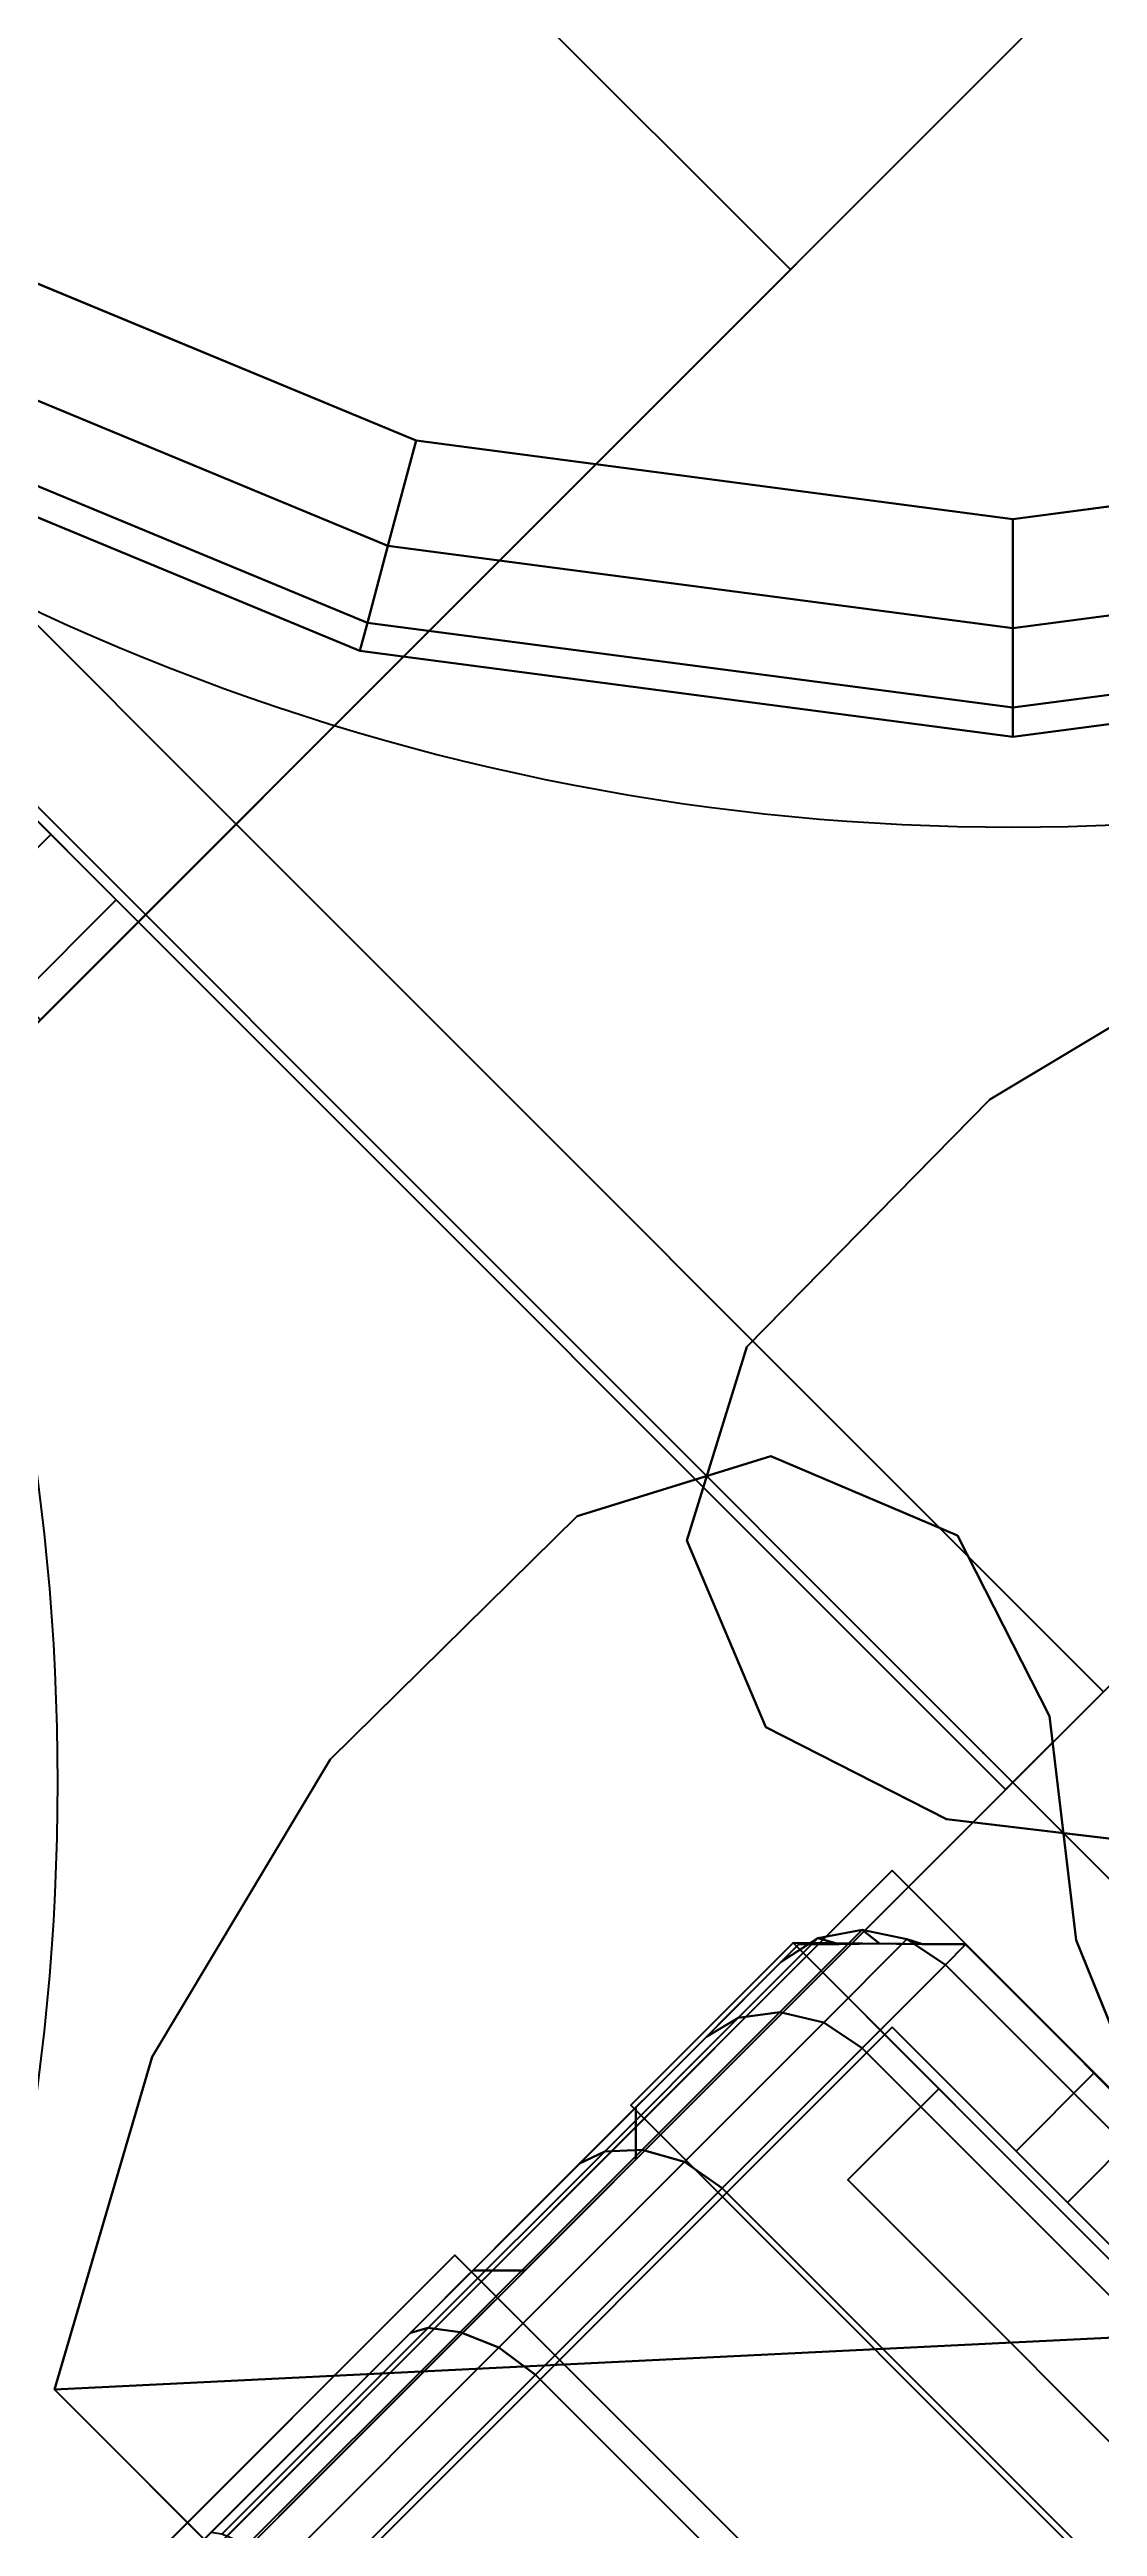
# Model space of a CAD drawing. Extents: x -170 to 1783, y -20 to 1205.
# Drawn here: x 136.62 to 137.188, y 306.369 to 307.711 of the extents above; entities that cross this region are included whole.
import ezdxf
from ezdxf.enums import TextEntityAlignment as Align

# ---------------------------------------------------------------- set-up
doc = ezdxf.new("R2010")
doc.units = 0
doc.header["$LTSCALE"] = 96
doc.header["$MEASUREMENT"] = 0
for name, color, linetype in [('A-FURN-3-PANEL-RACE', 7, 'Continuous'), ('A-FURN-3-PANEL-TOPCAP', 7, 'Continuous'), ('A-FURN-3-PANEL-TRIM', 7, 'Continuous'), ('A-FURN-3-WKSF-BRACKET', 7, 'Continuous'), ('A-FURN-3-WKSF-TOP', 7, 'Continuous'), ('A-FURN-3-WKSF-TRIM', 7, 'Continuous'), ('A-FURN-P-PNLS', 7, 'Continuous'), ('A-FURN-P-WKSF', 7, 'Continuous'), ('A-FURN-P-WKSF-SUPPORT', 7, 'Continuous'), ('MAIN_FURN', 7, 'Continuous'), ('MAIN_PANEL', 7, 'Continuous'), ('MAIN_WKSURF', 7, 'Continuous'), ('MAIN_WRKSFC-SUPP', 7, 'Continuous')]:
    doc.layers.add(name, color=color, linetype=linetype)

# ---------------------------------------------------------------- blocks, each defined once
blk = doc.blocks.new('EC-EFP-444')
at = {"layer": 'A-FURN-3-PANEL-TRIM', "color": 60, "linetype": 'Continuous'}
for points, invisible_edges in [([(-0.0735, 2.1159, 3.8013), (0.6, 2.1348, 3.8013), (0.065, 2.269, 3.8013), (-0.0322, 2.2178, 3.8013)], 3), ([(-0.0735, 2.1159, 4.013), (-0.0322, 2.2178, 4.013), (0.065, 2.269, 4.013), (0.6, 2.1348, 4.013)], 12), ([(0.065, 2.269, 3.8013), (0.6, 2.1348, 3.8013), (0.4351, 2.2249, 3.8013), (0.2529, 2.2706, 3.8013)], 1), ([(0.065, 2.269, 4.013), (0.2529, 2.2706, 4.013), (0.4351, 2.2249, 4.013), (0.6, 2.1348, 4.013)], 8), ([(0.0361, 1.9153, 3.8013), (0.6, 2.1348, 3.8013), (-0.0735, 2.1159, 3.8013), (-0.0395, 2.0114, 3.8013)], 3), ([(0.0361, 1.9153, 4.013), (-0.0395, 2.0114, 4.013), (-0.0735, 2.1159, 4.013), (0.6, 2.1348, 4.013)], 12)]:
    blk.add_3dface(points, dxfattribs=dict(at, invisible_edges=invisible_edges))
for points in [[(-0.0322, 2.2178, 3.8013), (0.065, 2.269, 3.8013), (0.065, 2.269, 4.013), (-0.0322, 2.2178, 4.013)], [(0.065, 2.269, 3.8013), (0.2529, 2.2706, 3.8013), (0.2529, 2.2706, 4.013), (0.065, 2.269, 4.013)], [(0.2529, 2.2706, 3.8013), (0.4351, 2.2249, 3.8013), (0.4351, 2.2249, 4.013), (0.2529, 2.2706, 4.013)], [(-0.0735, 2.1159, 3.8013), (-0.0322, 2.2178, 3.8013), (-0.0322, 2.2178, 4.013), (-0.0735, 2.1159, 4.013)], [(-0.0395, 2.0114, 3.8013), (-0.0735, 2.1159, 3.8013), (-0.0735, 2.1159, 4.013), (-0.0395, 2.0114, 4.013)], [(0.0361, 1.9153, 3.8013), (-0.0395, 2.0114, 3.8013), (-0.0395, 2.0114, 4.013), (0.0361, 1.9153, 4.013)]]:
    blk.add_3dface(points, dxfattribs=at)
at = {"layer": 'A-FURN-P-PNLS', "color": 60, "linetype": 'Continuous'}
for p, q in [((0, 0), (0, 2)), ((0, 2), (48, 2))]:
    blk.add_line(p, q, dxfattribs=at)
at = {"layer": 'MAIN_PANEL', "color": 7, "linetype": 'Continuous'}
for p in [(0, 2), (0, 2, 43.663), (0, 2)]:
    blk.add_point(p, dxfattribs=at)
blk = doc.blocks.new('EC-EFP-456')
at = {"layer": 'A-FURN-3-PANEL-RACE', "color": 40, "linetype": 'Continuous'}
for points, invisible_edges in [([(0.08, 2.0125, 3.515), (0.08, 2.0125, 0.3963), (47.92, 2.0125, 0.3963), (47.92, 2.0125, 3.515)], 8), ([(47.5, 1.5745, 0.3963), (47.92, 1.5745, 0.3963), (47.92, 2.0125, 0.3963), (0.08, 2.0125, 0.3963)], 8), ([(47.86, 1.9525, 3.515), (47.4, 1.9525, 3.515), (47.4, 2.0125, 3.515), (47.92, 2.0125, 3.515)], 8), ([(47.86, 1.5745, 3.515), (47.86, 1.9525, 3.515), (47.92, 2.0125, 3.515), (47.92, 1.5745, 3.515)], 2), ([(47.92, 1.8575, 3.1951), (47.92, 2.0125, 3.515), (47.92, 2.0125, 0.3963), (47.92, 1.8575, 1.4986)], 5), ([(47.92, 1.8181, 1.4986), (47.92, 1.8575, 1.4986), (47.92, 2.0125, 0.3963), (47.92, 1.5745, 0.3963)], 10), ([(47.92, 1.5745, 3.245), (47.92, 1.5745, 3.515), (47.92, 2.0125, 3.515), (47.92, 1.8575, 3.1951)], 4), ([(47.86, 1.9525, 0.4563), (0.14, 1.9525, 0.4563), (0.14, 1.9525, 3.515), (47.86, 1.9525, 3.515)], 4), ([(47.5, 1.5745, 0.4563), (0.14, 1.9525, 0.4563), (47.86, 1.9525, 0.4563), (47.86, 1.5745, 0.4563)], 1), ([(47.86, 1.9525, 0.4563), (47.86, 1.9525, 3.515), (47.86, 1.8575, 3.1951), (47.86, 1.8575, 1.4986)], 10), ([(47.86, 1.5745, 0.4563), (47.86, 1.9525, 0.4563), (47.86, 1.8575, 1.4986), (47.86, 1.8181, 1.4986)], 10), ([(47.86, 1.8575, 3.1951), (47.86, 1.9525, 3.515), (47.86, 1.5745, 3.515), (47.86, 1.5745, 3.245)], 1), ([(47.86, 1.5745, 1.7894), (47.86, 1.5745, 0.4563), (47.86, 1.8181, 1.4986), (47.86, 1.614, 1.7894)], 2), ([(47.5, 1.5745, 0.3963), (47.5, 1.5745, 0.4563), (47.86, 1.5745, 0.4563), (47.92, 1.5745, 0.3963)], 4)]:
    blk.add_3dface(points, dxfattribs=dict(at, invisible_edges=invisible_edges))
for points in [[(47.86, 1.8575, 1.4986), (47.86, 1.8575, 3.1951), (47.92, 1.8575, 3.1951), (47.92, 1.8575, 1.4986)], [(47.92, 1.8181, 1.4986), (47.86, 1.8181, 1.4986), (47.86, 1.8575, 1.4986), (47.92, 1.8575, 1.4986)], [(47.86, 1.8575, 3.1951), (47.86, 1.5745, 3.245), (47.92, 1.5745, 3.245), (47.92, 1.8575, 3.1951)], [(47.92, 1.614, 1.7894), (47.86, 1.614, 1.7894), (47.86, 1.8181, 1.4986), (47.92, 1.8181, 1.4986)]]:
    blk.add_3dface(points, dxfattribs=at)
at = {"layer": 'A-FURN-3-PANEL-TOPCAP', "color": 60, "linetype": 'Continuous'}
for points, invisible_edges in [([(47.4331, 2.02, 55.9807), (47.3404, 2.02, 56.0218), (47.221, 2.02, 55.7693), (47.2545, 2.02, 55.7554)], 10), ([(47.2545, 2.02, 55.7554), (47.2833, 2.02, 55.7333), (47.5111, 2.02, 55.9159), (47.4331, 2.02, 55.9807)], 10), ([(47.5685, 2.02, 55.8323), (47.5111, 2.02, 55.9159), (47.2833, 2.02, 55.7333), (47.3054, 2.02, 55.7045)], 10), ([(47.3054, 2.02, 55.7045), (47.3193, 2.02, 55.671), (47.601, 2.02, 55.7363), (47.5685, 2.02, 55.8323)], 10), ([(47.3193, 2.02, 55.671), (47.324, 2.02, 55.635), (47.606, 2.02, 55.635), (47.601, 2.02, 55.7363)], 8), ([(47.324, 2.02, 55.635), (47.324, -0.02, 55.635), (47.606, -0.02, 55.635), (47.606, 2.02, 55.635)], 5), ([(47.4431, 2, 55.9981), (47.3456, 2, 56.0411), (47.3404, 2.02, 56.0218), (47.4331, 2.02, 55.9807)], 10), ([(47.4956, 2.02, 56.0891), (47.3727, 2.02, 56.1426), (47.3676, 2, 56.1232), (47.4856, 2, 56.0717)], 10), ([(47.5581, 2.02, 56.1974), (47.4051, 2.02, 56.2633), (47.3727, 2.02, 56.1426), (47.4956, 2.02, 56.0891)], 10), ([(47.5252, 2, 55.9301), (47.4431, 2, 55.9981), (47.4331, 2.02, 55.9807), (47.5111, 2.02, 55.9159)], 10), ([(47.5995, 2.02, 56.0044), (47.4956, 2.02, 56.0891), (47.4856, 2, 56.0717), (47.5854, 2, 55.9903)], 10), ([(47.6879, 2.02, 56.0929), (47.5581, 2.02, 56.1974), (47.4956, 2.02, 56.0891), (47.5995, 2.02, 56.0044)], 10), ([(47.5858, 2, 55.8424), (47.5252, 2, 55.9301), (47.5111, 2.02, 55.9159), (47.5685, 2.02, 55.8323)], 10), ([(47.6202, 2, 55.7415), (47.5858, 2, 55.8424), (47.5685, 2.02, 55.8323), (47.601, 2.02, 55.7363)], 10), ([(47.6768, 2.02, 55.8949), (47.5995, 2.02, 56.0044), (47.5854, 2, 55.9903), (47.6595, 2, 55.8849)], 10), ([(47.7851, 2.02, 55.9575), (47.6879, 2.02, 56.0929), (47.5995, 2.02, 56.0044), (47.6768, 2.02, 55.8949)], 10), ([(47.6259, 2, 55.635), (47.6202, 2, 55.7415), (47.601, 2.02, 55.7363), (47.606, 2.02, 55.635)], 2), ([(47.606, 2.02, 55.635), (47.606, -0.02, 55.635), (47.6259, 0, 55.635), (47.6259, 2, 55.635)], 5), ([(47.7217, 2.02, 55.7687), (47.6768, 2.02, 55.8949), (47.6595, 2, 55.8849), (47.7024, 2, 55.7635)], 10), ([(47.8425, 2.02, 55.8011), (47.7851, 2.02, 55.9575), (47.6768, 2.02, 55.8949), (47.7217, 2.02, 55.7687)], 10), ([(47.731, 2.02, 55.635), (47.7217, 2.02, 55.7687), (47.7024, 2, 55.7635), (47.711, 2, 55.635)], 2), ([(47.711, 2, 55.635), (47.711, 0, 55.635), (47.731, -0.02, 55.635), (47.731, 2.02, 55.635)], 5), ([(47.856, 2.02, 55.635), (47.8425, 2.02, 55.8011), (47.7217, 2.02, 55.7687), (47.731, 2.02, 55.635)], 2), ([(47.856, -0.02, 55.635), (47.856, 2.02, 55.635), (47.731, 2.02, 55.635), (47.731, -0.02, 55.635)], 5), ([(47.8715, 2.0047, 55.635), (47.856, 2.02, 55.635), (47.856, -0.02, 55.635), (47.8715, -0.0047, 55.635)], 10), ([(47.8715, -0.0047, 55.635), (47.8871, 0.0106, 55.635), (47.8871, 1.9894, 55.635), (47.8715, 2.0047, 55.635)], 10), ([(47.4856, 2, 56.0717), (47.3676, 2, 56.1232), (47.3456, 2, 56.0411), (47.4431, 2, 55.9981)], 10), ([(47.5854, 2, 55.9903), (47.4856, 2, 56.0717), (47.4431, 2, 55.9981), (47.5252, 2, 55.9301)], 10), ([(47.6595, 2, 55.8849), (47.5854, 2, 55.9903), (47.5252, 2, 55.9301), (47.5858, 2, 55.8424)], 10), ([(47.7024, 2, 55.7635), (47.6595, 2, 55.8849), (47.5858, 2, 55.8424), (47.6202, 2, 55.7415)], 10), ([(47.711, 2, 55.635), (47.7024, 2, 55.7635), (47.6202, 2, 55.7415), (47.6259, 2, 55.635)], 2), ([(47.711, 0, 55.635), (47.711, 2, 55.635), (47.6259, 2, 55.635), (47.6259, 0, 55.635)], 5), ([(47.9035, 1.9727, 55.635), (47.8871, 1.9894, 55.635), (47.8871, 0.0106, 55.635), (47.9035, 0.0273, 55.635)], 10), ([(47.9035, 0.0273, 55.635), (47.92, 0.044, 55.635), (47.92, 1.956, 55.635), (47.9035, 1.9727, 55.635)], 8)]:
    blk.add_3dface(points, dxfattribs=dict(at, invisible_edges=invisible_edges))
for points in [[(47.4051, 2.02, 56.2633), (47.5581, 2.02, 56.1974), (47.5669, 2.0151, 56.2168), (47.4087, 2.0151, 56.2864)], [(47.4087, 2.0151, 56.2864), (47.5669, 2.0151, 56.2168), (47.5775, 2.0013, 56.2349), (47.4143, 2.0013, 56.3065)], [(47.5581, 2.02, 56.1974), (47.6879, 2.02, 56.0929), (47.7022, 2.0151, 56.1072), (47.5669, 2.0151, 56.2168)], [(47.5669, 2.0151, 56.2168), (47.7022, 2.0151, 56.1072), (47.7172, 2.0013, 56.1222), (47.5775, 2.0013, 56.2349)], [(47.6879, 2.02, 56.0929), (47.7851, 2.02, 55.9575), (47.8045, 2.0151, 55.9663), (47.7022, 2.0151, 56.1072)], [(47.7022, 2.0151, 56.1072), (47.8045, 2.0151, 55.9663), (47.8226, 2.0013, 55.977), (47.7172, 2.0013, 56.1222)], [(47.7851, 2.02, 55.9575), (47.8425, 2.02, 55.8011), (47.8656, 2.0151, 55.8048), (47.8045, 2.0151, 55.9663)], [(47.8045, 2.0151, 55.9663), (47.8656, 2.0151, 55.8048), (47.8857, 2.0013, 55.8104), (47.8226, 2.0013, 55.977)], [(47.8425, 2.02, 55.8011), (47.856, 2.02, 55.635), (47.8715, 2.0047, 55.635), (47.8656, 2.0151, 55.8048)], [(47.8656, 2.0151, 55.8048), (47.8715, 2.0047, 55.635), (47.8871, 1.9894, 55.635), (47.8857, 2.0013, 55.8104)], [(47.4143, 2.0013, 56.3065), (47.5775, 2.0013, 56.2349), (47.5864, 1.9805, 56.248), (47.4194, 1.9805, 56.3203)], [(47.5775, 2.0013, 56.2349), (47.7172, 2.0013, 56.1222), (47.7287, 1.9805, 56.1337), (47.5864, 1.9805, 56.248)], [(47.7172, 2.0013, 56.1222), (47.8226, 2.0013, 55.977), (47.8356, 1.9805, 55.9859), (47.7287, 1.9805, 56.1337)], [(47.8226, 2.0013, 55.977), (47.8857, 2.0013, 55.8104), (47.8994, 1.9805, 55.8155), (47.8356, 1.9805, 55.9859)], [(47.8857, 2.0013, 55.8104), (47.8871, 1.9894, 55.635), (47.9035, 1.9727, 55.635), (47.8994, 1.9805, 55.8155)], [(47.4194, 1.9805, 56.3203), (47.5864, 1.9805, 56.248), (47.5901, 1.956, 56.2528), (47.4216, 1.956, 56.3252)], [(47.5864, 1.9805, 56.248), (47.7287, 1.9805, 56.1337), (47.7332, 1.956, 56.1382), (47.5901, 1.956, 56.2528)], [(47.7287, 1.9805, 56.1337), (47.8356, 1.9805, 55.9859), (47.8405, 1.956, 55.9895), (47.7332, 1.956, 56.1382)], [(47.8356, 1.9805, 55.9859), (47.8994, 1.9805, 55.8155), (47.9043, 1.956, 55.8177), (47.8405, 1.956, 55.9895)], [(47.8994, 1.9805, 55.8155), (47.9035, 1.9727, 55.635), (47.92, 1.956, 55.635), (47.9043, 1.956, 55.8177)], [(47.5901, 0.044, 56.2528), (47.4216, 0.044, 56.3252), (47.4216, 1.956, 56.3252), (47.5901, 1.956, 56.2528)], [(47.7332, 0.044, 56.1382), (47.5901, 0.044, 56.2528), (47.5901, 1.956, 56.2528), (47.7332, 1.956, 56.1382)], [(47.8405, 0.044, 55.9895), (47.7332, 0.044, 56.1382), (47.7332, 1.956, 56.1382), (47.8405, 1.956, 55.9895)], [(47.9043, 0.044, 55.8177), (47.8405, 0.044, 55.9895), (47.8405, 1.956, 55.9895), (47.9043, 1.956, 55.8177)], [(47.92, 0.044, 55.635), (47.9043, 0.044, 55.8177), (47.9043, 1.956, 55.8177), (47.92, 1.956, 55.635)]]:
    blk.add_3dface(points, dxfattribs=at)
at = {"layer": 'A-FURN-3-PANEL-TRIM', "color": 60, "linetype": 'Continuous'}
for points, invisible_edges in [([(47.5649, 2.2249, 3.5747), (47.4, 2.1348, 3.5747), (47.935, 2.269, 3.5747), (47.7471, 2.2706, 3.5747)], 2), ([(47.5649, 2.2249, 4.2397), (47.7471, 2.2706, 4.2397), (47.935, 2.269, 4.2397), (47.4, 2.1348, 4.2397)], 4), ([(47.5649, 2.2249, 3.8013), (47.7471, 2.2706, 3.8013), (47.935, 2.269, 3.8013), (47.4, 2.1348, 3.8013)], 4), ([(47.5649, 2.2249, 4.013), (47.4, 2.1348, 4.013), (47.935, 2.269, 4.013), (47.7471, 2.2706, 4.013)], 2), ([(47.935, 2.269, 3.5747), (47.4, 2.1348, 3.5747), (48.0735, 2.1159, 3.5747), (48.0322, 2.2178, 3.5747)], 3), ([(47.935, 2.269, 4.2397), (48.0322, 2.2178, 4.2397), (48.0735, 2.1159, 4.2397), (47.4, 2.1348, 4.2397)], 12), ([(47.935, 2.269, 3.8013), (48.0322, 2.2178, 3.8013), (48.0735, 2.1159, 3.8013), (47.4, 2.1348, 3.8013)], 12), ([(47.935, 2.269, 4.013), (47.4, 2.1348, 4.013), (48.0735, 2.1159, 4.013), (48.0322, 2.2178, 4.013)], 3), ([(47.4, 2.1348, 3.5747), (47.4, 0.3185, 3.5747), (47.9, 0.3185, 3.5747), (47.9, 1.6815, 3.5747)], 10), ([(48.0735, 2.1159, 3.5747), (47.4, 2.1348, 3.5747), (47.9639, 1.9153, 3.5747), (48.0395, 2.0114, 3.5747)], 3), ([(47.9639, 1.9153, 3.5747), (47.4, 2.1348, 3.5747), (47.9, 1.6815, 3.5747), (47.9163, 1.8027, 3.5747)], 3), ([(47.4, 2.1348, 4.2397), (47.9, 1.6815, 4.2397), (47.9, 0.3185, 4.2397), (47.4, 0.3185, 4.2397)], 5), ([(48.0735, 2.1159, 4.2397), (48.0395, 2.0114, 4.2397), (47.9639, 1.9153, 4.2397), (47.4, 2.1348, 4.2397)], 12), ([(47.9639, 1.9153, 4.2397), (47.9163, 1.8027, 4.2397), (47.9, 1.6815, 4.2397), (47.4, 2.1348, 4.2397)], 12), ([(48.0735, 2.1159, 3.8013), (48.0395, 2.0114, 3.8013), (47.9639, 1.9153, 3.8013), (47.4, 2.1348, 3.8013)], 12), ([(47.9639, 1.9153, 3.8013), (47.9163, 1.8027, 3.8013), (47.9, 1.6815, 3.8013), (47.4, 2.1348, 3.8013)], 12), ([(48.0735, 2.1159, 4.013), (47.4, 2.1348, 4.013), (47.9639, 1.9153, 4.013), (48.0395, 2.0114, 4.013)], 3), ([(47.9639, 1.9153, 4.013), (47.4, 2.1348, 4.013), (47.9, 1.6815, 4.013), (47.9163, 1.8027, 4.013)], 3), ([(47.605, -0.0328, 55.635), (47.3224, -0.0328, 55.635), (47.3224, 2.0328, 55.635), (47.605, 2.0328, 55.635)], 8), ([(47.8543, 2.0228, 55.635), (47.8543, 1.9109, 55.635), (47.7845, 1.9109, 55.635), (47.7299, 2.0228, 55.635)], 6), ([(47.7845, 1.9109, 4.2397), (47.7845, 1.9109, 55.635), (47.8543, 1.9109, 55.635), (47.8543, 1.9109, 4.2397)], 2)]:
    blk.add_3dface(points, dxfattribs=dict(at, invisible_edges=invisible_edges))
for points in [[(47.5649, 2.2249, 4.013), (47.7471, 2.2706, 4.013), (47.7471, 2.2706, 4.2397), (47.5649, 2.2249, 4.2397)], [(47.5649, 2.2249, 3.5747), (47.7471, 2.2706, 3.5747), (47.7471, 2.2706, 3.8013), (47.5649, 2.2249, 3.8013)], [(47.7471, 2.2706, 4.013), (47.935, 2.269, 4.013), (47.935, 2.269, 4.2397), (47.7471, 2.2706, 4.2397)], [(47.7471, 2.2706, 3.5747), (47.935, 2.269, 3.5747), (47.935, 2.269, 3.8013), (47.7471, 2.2706, 3.8013)], [(47.935, 2.269, 4.013), (48.0322, 2.2178, 4.013), (48.0322, 2.2178, 4.2397), (47.935, 2.269, 4.2397)], [(47.935, 2.269, 3.5747), (48.0322, 2.2178, 3.5747), (48.0322, 2.2178, 3.8013), (47.935, 2.269, 3.8013)], [(47.4, 2.1348, 4.013), (47.5649, 2.2249, 4.013), (47.5649, 2.2249, 4.2397), (47.4, 2.1348, 4.2397)], [(47.4, 2.1348, 3.5747), (47.5649, 2.2249, 3.5747), (47.5649, 2.2249, 3.8013), (47.4, 2.1348, 3.8013)], [(48.0322, 2.2178, 4.013), (48.0735, 2.1159, 4.013), (48.0735, 2.1159, 4.2397), (48.0322, 2.2178, 4.2397)], [(48.0322, 2.2178, 3.5747), (48.0735, 2.1159, 3.5747), (48.0735, 2.1159, 3.8013), (48.0322, 2.2178, 3.8013)], [(47.4, 0.3185, 3.5747), (47.4, 2.1348, 3.5747), (47.4, 2.1348, 4.2397), (47.4, 0.3185, 4.2397)], [(47.4, 2.1348, 3.8013), (47.9, 1.6815, 3.8013), (47.9, 1.6815, 4.013), (47.4, 2.1348, 4.013)], [(48.0735, 2.1159, 4.013), (48.0395, 2.0114, 4.013), (48.0395, 2.0114, 4.2397), (48.0735, 2.1159, 4.2397)], [(48.0735, 2.1159, 3.5747), (48.0395, 2.0114, 3.5747), (48.0395, 2.0114, 3.8013), (48.0735, 2.1159, 3.8013)], [(47.605, 2.0328, 4.2397), (47.605, 2.0328, 55.635), (47.3224, 2.0328, 55.635), (47.3224, 2.0328, 4.2397)], [(47.605, 1.6426, 55.635), (47.605, 2.0328, 55.635), (47.605, 2.0328, 4.2397), (47.605, 1.6426, 4.2397)], [(47.8543, 2.0228, 4.2397), (47.8543, 2.0228, 55.635), (47.7299, 2.0228, 55.635), (47.7299, 2.0228, 4.2397)], [(47.7299, 2.0228, 55.635), (47.7299, 1.6426, 55.635), (47.7299, 1.6426, 4.2397), (47.7299, 2.0228, 4.2397)], [(47.9198, 1.956, 4.2397), (47.9198, 1.956, 55.635), (47.8543, 2.0228, 55.635), (47.8543, 2.0228, 4.2397)], [(47.9198, 1.956, 55.635), (47.9198, 1.7737, 55.635), (47.8543, 1.7737, 55.635), (47.8543, 2.0228, 55.635)], [(48.0395, 2.0114, 4.013), (47.9639, 1.9153, 4.013), (47.9639, 1.9153, 4.2397), (48.0395, 2.0114, 4.2397)], [(48.0395, 2.0114, 3.5747), (47.9639, 1.9153, 3.5747), (47.9639, 1.9153, 3.8013), (48.0395, 2.0114, 3.8013)], [(47.9198, 1.7737, 55.635), (47.9198, 1.956, 55.635), (47.9198, 1.956, 4.2397), (47.9198, 1.7737, 4.2397)], [(47.7845, 1.6218, 55.635), (47.7845, 1.9109, 55.635), (47.7845, 1.9109, 4.2397), (47.7845, 1.6218, 4.2397)], [(47.8543, 1.9109, 55.635), (47.8543, 1.7737, 55.635), (47.8543, 1.7737, 4.2397), (47.8543, 1.9109, 4.2397)], [(47.9639, 1.9153, 4.013), (47.9163, 1.8027, 4.013), (47.9163, 1.8027, 4.2397), (47.9639, 1.9153, 4.2397)], [(47.9639, 1.9153, 3.5747), (47.9163, 1.8027, 3.5747), (47.9163, 1.8027, 3.8013), (47.9639, 1.9153, 3.8013)]]:
    blk.add_3dface(points, dxfattribs=at)
at = {"layer": 'A-FURN-P-PNLS', "color": 60, "linetype": 'Continuous'}
for p, q in [((0, 2), (48, 2)), ((48, 2), (48, 0))]:
    blk.add_line(p, q, dxfattribs=at)
at = {"layer": 'MAIN_PANEL', "color": 7, "linetype": 'Continuous'}
for p in [(48, 2), (48, 2, 55.663), (48, 2)]:
    blk.add_point(p, dxfattribs=at)
blk = doc.blocks.new('EC-WS-424-T')
at = {"layer": 'A-FURN-3-WKSF-TOP', "color": 60, "linetype": 'Continuous'}
for points, invisible_edges in [([(1.368, -0.118, 29), (1.368, -23.882, 29), (1.0445, -23.8394, 29), (1.0445, -0.1606, 29)], 5), ([(1.368, -0.118, 27.75), (1.0445, -0.1606, 27.75), (1.0445, -23.8394, 27.75), (1.368, -23.882, 27.75)], 10), ([(1.0445, -0.1606, 29), (1.0445, -23.8394, 29), (0.743, -23.7145, 29), (0.743, -0.2855, 29)], 5), ([(1.0445, -0.1606, 27.75), (0.743, -0.2855, 27.75), (0.743, -23.7145, 27.75), (1.0445, -23.8394, 27.75)], 10), ([(0.743, -0.2855, 29), (0.743, -23.7145, 29), (0.4841, -23.5159, 29), (0.4841, -0.4841, 29)], 5), ([(0.743, -0.2855, 27.75), (0.4841, -0.4841, 27.75), (0.4841, -23.5159, 27.75), (0.743, -23.7145, 27.75)], 10), ([(0.4841, -0.4841, 29), (0.4841, -23.5159, 29), (0.2855, -23.257, 29), (0.2855, -0.743, 29)], 5), ([(0.4841, -0.4841, 27.75), (0.2855, -0.743, 27.75), (0.2855, -23.257, 27.75), (0.4841, -23.5159, 27.75)], 10), ([(0.2855, -0.743, 29), (0.2855, -23.257, 29), (0.1606, -22.9555, 29), (0.1606, -1.0445, 29)], 5), ([(0.2855, -0.743, 27.75), (0.1606, -1.0445, 27.75), (0.1606, -22.9555, 27.75), (0.2855, -23.257, 27.75)], 10)]:
    blk.add_3dface(points, dxfattribs=dict(at, invisible_edges=invisible_edges))
at = {"layer": 'A-FURN-3-WKSF-TRIM', "color": 40, "linetype": 'Continuous'}
for points in [[(0.2855, -23.257, 29), (0.2344, -23.2865, 28.9842), (0.1036, -22.9708, 28.9842), (0.1606, -22.9555, 29)], [(0.2344, -23.2865, 27.7658), (0.2855, -23.257, 27.75), (0.1606, -22.9555, 27.75), (0.1036, -22.9708, 27.7658)], [(0.2344, -23.2865, 28.9842), (0.197, -23.3081, 28.941), (0.0619, -22.982, 28.941), (0.1036, -22.9708, 28.9842)], [(0.197, -23.3081, 27.809), (0.2344, -23.2865, 27.7658), (0.1036, -22.9708, 27.7658), (0.0619, -22.982, 27.809)], [(0.197, -23.3081, 28.941), (0.1833, -23.316, 28.882), (0.0466, -22.9861, 28.882), (0.0619, -22.982, 28.941)], [(0.1833, -23.316, 27.868), (0.197, -23.3081, 27.809), (0.0619, -22.982, 27.809), (0.0466, -22.9861, 27.868)], [(0.1833, -23.316, 28.882), (0.1833, -23.316, 27.868), (0.0466, -22.9861, 27.868), (0.0466, -22.9861, 28.882)], [(0.4841, -23.5159, 29), (0.4424, -23.5576, 28.9842), (0.2344, -23.2865, 28.9842), (0.2855, -23.257, 29)], [(0.4424, -23.5576, 27.7658), (0.4841, -23.5159, 27.75), (0.2855, -23.257, 27.75), (0.2344, -23.2865, 27.7658)], [(0.4424, -23.5576, 28.9842), (0.4119, -23.5881, 28.941), (0.197, -23.3081, 28.941), (0.2344, -23.2865, 28.9842)], [(0.4119, -23.5881, 27.809), (0.4424, -23.5576, 27.7658), (0.2344, -23.2865, 27.7658), (0.197, -23.3081, 27.809)], [(0.4119, -23.5881, 28.941), (0.4007, -23.5993, 28.882), (0.1833, -23.316, 28.882), (0.197, -23.3081, 28.941)], [(0.4007, -23.5993, 27.868), (0.4119, -23.5881, 27.809), (0.197, -23.3081, 27.809), (0.1833, -23.316, 27.868)], [(0.4007, -23.5993, 28.882), (0.4007, -23.5993, 27.868), (0.1833, -23.316, 27.868), (0.1833, -23.316, 28.882)], [(0.743, -23.7145, 29), (0.7135, -23.7656, 28.9842), (0.4424, -23.5576, 28.9842), (0.4841, -23.5159, 29)], [(0.7135, -23.7656, 27.7658), (0.743, -23.7145, 27.75), (0.4841, -23.5159, 27.75), (0.4424, -23.5576, 27.7658)], [(0.7135, -23.7656, 28.9842), (0.6919, -23.803, 28.941), (0.4119, -23.5881, 28.941), (0.4424, -23.5576, 28.9842)], [(0.6919, -23.803, 27.809), (0.7135, -23.7656, 27.7658), (0.4424, -23.5576, 27.7658), (0.4119, -23.5881, 27.809)], [(0.6919, -23.803, 28.941), (0.684, -23.8167, 28.882), (0.4007, -23.5993, 28.882), (0.4119, -23.5881, 28.941)], [(0.684, -23.8167, 27.868), (0.6919, -23.803, 27.809), (0.4119, -23.5881, 27.809), (0.4007, -23.5993, 27.868)], [(0.684, -23.8167, 28.882), (0.684, -23.8167, 27.868), (0.4007, -23.5993, 27.868), (0.4007, -23.5993, 28.882)]]:
    blk.add_3dface(points, dxfattribs=at)
at = {"layer": 'A-FURN-P-WKSF', "color": 7, "linetype": 'Continuous'}
blk.add_arc((1.25, -22.75), 1.25, 180, 270, dxfattribs=at)
at = {"layer": 'MAIN_WKSURF', "color": 7, "linetype": 'Continuous'}
blk.add_point((0, -24), dxfattribs=at)
blk.add_point((0, -24), dxfattribs=at)
blk = doc.blocks.new('EC-WYC-46-2424-T')
at = {"layer": 'A-FURN-P-WKSF', "color": 7, "linetype": 'Continuous'}
blk.add_arc((1.25, -1.25), 1.25, 90, 180, dxfattribs=at)
at = {"layer": 'MAIN_WKSURF', "color": 7, "linetype": 'Continuous'}
blk.add_point((0, 0), dxfattribs=at)
blk.add_point((0, 0), dxfattribs=at)
blk = doc.blocks.new('EC-JUS-CANT-SHD-CR')
at = {"layer": 'A-FURN-3-WKSF-BRACKET', "color": 30, "linetype": 'Continuous'}
for points in [[(0.0055, 0, 19.5), (0.0055, 0, 28.425), (-0.0695, 0, 28.425), (-0.0695, 0, 19.5)], [(0.0055, -0.665, 19.5), (0.0055, 0, 19.5), (-0.0695, 0, 19.5), (-0.0695, -0.665, 19.5)], [(-0.0695, -0.665, 28.425), (-0.0695, 0, 28.425), (0.0055, 0, 28.425), (0.0055, -0.665, 28.425)], [(-0.0695, -0.665, 28.425), (-1.6145, -0.665, 28.425), (-1.6145, -0.665, 28.5), (0.0055, -0.665, 28.5)], [(-1.6145, -15.915, 28.425), (-1.6145, -0.665, 28.425), (-0.0695, -0.665, 28.425), (-0.0695, -15.915, 28.425)], [(-1.6145, -0.665, 28.5), (-1.6145, -15.915, 28.5), (0.0055, -15.915, 28.5), (0.0055, -0.665, 28.5)], [(-0.4945, -0.665, 19.5), (-0.0695, -0.665, 19.5), (-0.0695, -0.665, 19.575), (-0.4945, -0.665, 19.575)], [(-0.4945, -15.915, 27.912), (-0.4945, -0.665, 19.5), (-0.4945, -0.665, 19.575), (-0.4945, -15.915, 27.987)], [(-0.0695, -0.665, 19.575), (-0.0695, -15.915, 27.987), (-0.4945, -15.915, 27.987), (-0.4945, -0.665, 19.575)], [(-0.0695, -15.915, 27.912), (-0.0695, -0.665, 19.5), (-0.4945, -0.665, 19.5), (-0.4945, -15.915, 27.912)], [(0.0055, -15.915, 27.912), (0.0055, -0.665, 19.5), (-0.0695, -0.665, 19.5), (-0.0695, -15.915, 27.912)], [(0.0055, -0.665, 28.5), (0.0055, -15.915, 28.5), (-0.0695, -15.915, 28.425), (-0.0695, -0.665, 28.425)], [(1.7015, -0.665, 28.425), (1.7015, -0.665, 28.5), (0.0055, -0.665, 28.5), (0.0805, -0.665, 28.425)], [(0.0805, -0.665, 27.625), (0.0805, -0.665, 28.425), (0.0055, -0.665, 28.5), (0.0055, -0.665, 27.625)], [(0.0055, -0.665, 27.625), (0.0055, -0.682, 27.4956), (0.0805, -0.682, 27.4956), (0.0805, -0.665, 27.625)], [(0.0055, -0.682, 27.4956), (0.0055, -0.732, 27.375), (0.0805, -0.732, 27.375), (0.0805, -0.682, 27.4956)], [(0.0055, -0.732, 27.375), (0.0055, -0.8114, 27.2714), (0.0805, -0.8114, 27.2714), (0.0805, -0.732, 27.375)]]:
    blk.add_3dface(points, dxfattribs=at)
for points, invisible_edges in [([(-0.0695, -0.665, 28.425), (-0.0695, -0.665, 19.5), (-0.0695, 0, 19.5)], 13), ([(-0.0695, 0, 19.5), (-0.0695, 0, 28.425), (-0.0695, -0.665, 28.425)], 12), ([(0.0055, -0.665, 28.5), (0.0055, 0, 19.5), (0.0055, -0.665, 19.5)], 13), ([(0.0055, 0, 28.425), (0.0055, 0, 19.5), (0.0055, -0.665, 28.425)], 2), ([(-0.0695, -2.8617, 26.9955), (-0.0695, -2.8424, 26.9899), (-0.0695, -2.8238, 26.9823), (-0.0695, -0.665, 28.425)], 12), ([(-0.0695, -2.9017, 27), (-0.0695, -2.8816, 26.9989), (-0.0695, -2.8617, 26.9955), (-0.0695, -0.665, 28.425)], 12), ([(-0.0695, -15.915, 27.912), (-0.0695, -3.9302, 27), (-0.0695, -2.9017, 27), (-0.0695, -0.665, 28.425)], 13), ([(-0.0695, -0.665, 19.5), (-0.0695, -1.427, 24.6003), (-0.0695, -4.0422, 26.6791), (-0.0695, -15.915, 27.912)], 5), ([(-0.0695, -0.665, 28.425), (-0.0695, -1.135, 25.5588), (-0.0695, -1.135, 24.7412), (-0.0695, -0.665, 19.5)], 13), ([(-0.0695, -1.3014, 24.5617), (-0.0695, -1.3678, 24.5691), (-0.0695, -1.427, 24.6003), (-0.0695, -0.665, 19.5)], 12), ([(-0.0695, -1.183, 24.6189), (-0.0695, -1.2368, 24.5791), (-0.0695, -1.3014, 24.5617), (-0.0695, -0.665, 19.5)], 12), ([(-0.0695, -1.135, 24.7412), (-0.0695, -1.1474, 24.6755), (-0.0695, -1.183, 24.6189), (-0.0695, -0.665, 19.5)], 12), ([(-0.0695, -2.8238, 26.9823), (-0.0695, -2.8061, 26.9725), (-0.0695, -2.7897, 26.9609), (-0.0695, -0.665, 28.425)], 12), ([(-0.0695, -1.143, 25.6119), (-0.0695, -1.137, 25.5857), (-0.0695, -1.135, 25.5588), (-0.0695, -0.665, 28.425)], 12), ([(-0.0695, -1.1664, 25.6603), (-0.0695, -1.1529, 25.637), (-0.0695, -1.143, 25.6119), (-0.0695, -0.665, 28.425)], 12), ([(-0.0695, -1.203, 25.6997), (-0.0695, -1.1832, 25.6814), (-0.0695, -1.1664, 25.6603), (-0.0695, -0.665, 28.425)], 12), ([(-0.0695, -15.915, 28.425), (-0.0695, -15.915, 27.912), (-0.0695, -0.665, 28.425)], 2), ([(-0.0695, -2.7897, 26.9609), (-0.0695, -1.203, 25.6997), (-0.0695, -0.665, 28.425)], 14), ([(0.0055, -2.9017, 27), (0.0055, -0.665, 28.5), (0.0055, -2.8617, 26.9955), (0.0055, -2.8816, 26.9989)], 3), ([(0.0055, -2.8617, 26.9955), (0.0055, -0.665, 28.5), (0.0055, -2.8238, 26.9823), (0.0055, -2.8424, 26.9899)], 3), ([(0.0055, -0.665, 19.5), (0.0055, -15.915, 27.912), (0.0055, -4.0422, 26.6791), (0.0055, -1.427, 24.6003)], 10), ([(0.0055, -15.915, 27.912), (0.0055, -0.665, 28.5), (0.0055, -2.9017, 27), (0.0055, -3.9302, 27)], 11), ([(0.0055, -0.665, 28.5), (0.0055, -0.665, 19.5), (0.0055, -1.135, 24.7412), (0.0055, -1.135, 25.5588)], 11), ([(0.0055, -1.135, 24.7412), (0.0055, -0.665, 19.5), (0.0055, -1.183, 24.6189), (0.0055, -1.1474, 24.6755)], 3), ([(0.0055, -1.183, 24.6189), (0.0055, -0.665, 19.5), (0.0055, -1.3014, 24.5617), (0.0055, -1.2368, 24.5791)], 3), ([(0.0055, -1.3014, 24.5617), (0.0055, -0.665, 19.5), (0.0055, -1.427, 24.6003), (0.0055, -1.3678, 24.5691)], 3), ([(0.0055, -2.8238, 26.9823), (0.0055, -0.665, 28.5), (0.0055, -2.7897, 26.9609), (0.0055, -2.8061, 26.9725)], 3), ([(0.0055, -1.143, 25.6119), (0.0055, -0.665, 28.5), (0.0055, -1.135, 25.5588), (0.0055, -1.137, 25.5857)], 3), ([(0.0055, -1.1664, 25.6603), (0.0055, -0.665, 28.5), (0.0055, -1.143, 25.6119), (0.0055, -1.1529, 25.637)], 3), ([(0.0055, -1.203, 25.6997), (0.0055, -0.665, 28.5), (0.0055, -1.1664, 25.6603), (0.0055, -1.1832, 25.6814)], 3), ([(0.0055, -15.915, 28.5), (0.0055, -0.665, 28.5), (0.0055, -15.915, 27.912)], 2), ([(0.0055, -2.7897, 26.9609), (0.0055, -0.665, 28.5), (0.0055, -1.203, 25.6997)], 3), ([(0.0055, -0.665, 28.5), (1.7015, -0.665, 28.5), (1.7015, -6.973, 28.5), (0.0055, -6.973, 28.5)], 2)]:
    blk.add_3dface(points, dxfattribs=dict(at, invisible_edges=invisible_edges))
at = {"layer": 'A-FURN-P-WKSF-SUPPORT', "color": 212, "linetype": 'Continuous'}
for p, q in [((0, -15.915), (0, 0)), ((2.196, -0.665), (-1.62, -0.665))]:
    blk.add_line(p, q, dxfattribs=at)
at = {"layer": 'MAIN_WRKSFC-SUPP', "color": 7, "linetype": 'Continuous'}
blk.add_point((0, 0), dxfattribs=at)
blk.add_point((0, 0), dxfattribs=at)
blk.add_point((0, 0), dxfattribs=at)
blk = doc.blocks.new('EC-FRMGL-412-F')
at = {"layer": 'MAIN_FURN', "color": 7, "linetype": 'Continuous'}
blk.add_point((0.0081, 2.0113), dxfattribs=at)

msp = doc.modelspace()

# ---------------------------------------------------------------- block references
at = {"layer": 'MAIN_FURN', "color": 47, "linetype": 'Continuous', "rotation": 45.00000000000001}
msp.add_blockref('EC-FRMGL-412-F', (138.54293, 305.36006, 15), dxfattribs=at)
at = {"layer": 'MAIN_PANEL', "color": 47, "linetype": 'Continuous', "rotation": 45.00000000000001}
for name, p in [('EC-EFP-444', (138.55667, 305.35777)), ('EC-EFP-456', (104.61555, 271.41665))]:
    msp.add_blockref(name, p, dxfattribs=at)
at = {"layer": 'MAIN_WKSURF', "color": 47, "linetype": 'Continuous'}
ref = msp.add_blockref('EC-WYC-46-2424-T', (137.14246, 306.77199), dxfattribs=dict(at, rotation=225))
ref.add_attrib('CAPMC', 'ECH', dxfattribs={"color": 47, "linetype": 'Continuous', "height": 0.000000012, "width": 0.666667}).set_placement((137.14246, 306.77199), align=Align.BOTTOM_LEFT)
ref.add_attrib('CAPPN', 'EC-WYC-46-2424-T', dxfattribs={"color": 47, "linetype": 'Continuous', "height": 0.000000012, "width": 0.666667}).set_placement((137.14246, 306.77199), align=Align.BOTTOM_LEFT)
ref.add_attrib('CAPMG', 'RSI', dxfattribs={"color": 47, "linetype": 'Continuous', "height": 0.000000012, "width": 0.666667}).set_placement((137.14246, 306.77199), align=Align.BOTTOM_LEFT)
ref.add_attrib('CAPQTY', '1', dxfattribs={"color": 47, "linetype": 'Continuous', "height": 0.000000012, "width": 0.666667}).set_placement((137.14246, 306.77199), align=Align.BOTTOM_LEFT)
at = {"layer": 'MAIN_WKSURF', "color": 47, "linetype": 'Continuous', "rotation": 45.00000000000001}
msp.add_blockref('EC-WS-424-T', (120.1719, 323.74255), dxfattribs=at)
at = {"layer": 'MAIN_WRKSFC-SUPP', "color": 47, "linetype": 'Continuous'}
ref = msp.add_blockref('EC-JUS-CANT-SHD-CR', (137.14246, 306.77199), dxfattribs=dict(at, rotation=225))
ref.add_attrib('CAPMC', 'ECH', dxfattribs={"color": 47, "linetype": 'Continuous', "height": 0.000000012, "width": 0.666667}).set_placement((137.14246, 306.77199), align=Align.BOTTOM_LEFT)
ref.add_attrib('CAPPN', 'EC-JUS-CANT-SHD-CR', dxfattribs={"color": 47, "linetype": 'Continuous', "height": 0.000000012, "width": 0.666667}).set_placement((137.14246, 306.77199), align=Align.BOTTOM_LEFT)
ref.add_attrib('CAPMG', 'RSI', dxfattribs={"color": 47, "linetype": 'Continuous', "height": 0.000000012, "width": 0.666667}).set_placement((137.14246, 306.77199), align=Align.BOTTOM_LEFT)
ref.add_attrib('CAPQTY', '1', dxfattribs={"color": 47, "linetype": 'Continuous', "height": 0.000000012, "width": 0.666667}).set_placement((137.14246, 306.77199), align=Align.BOTTOM_LEFT)

doc.saveas('drawing.dxf')
